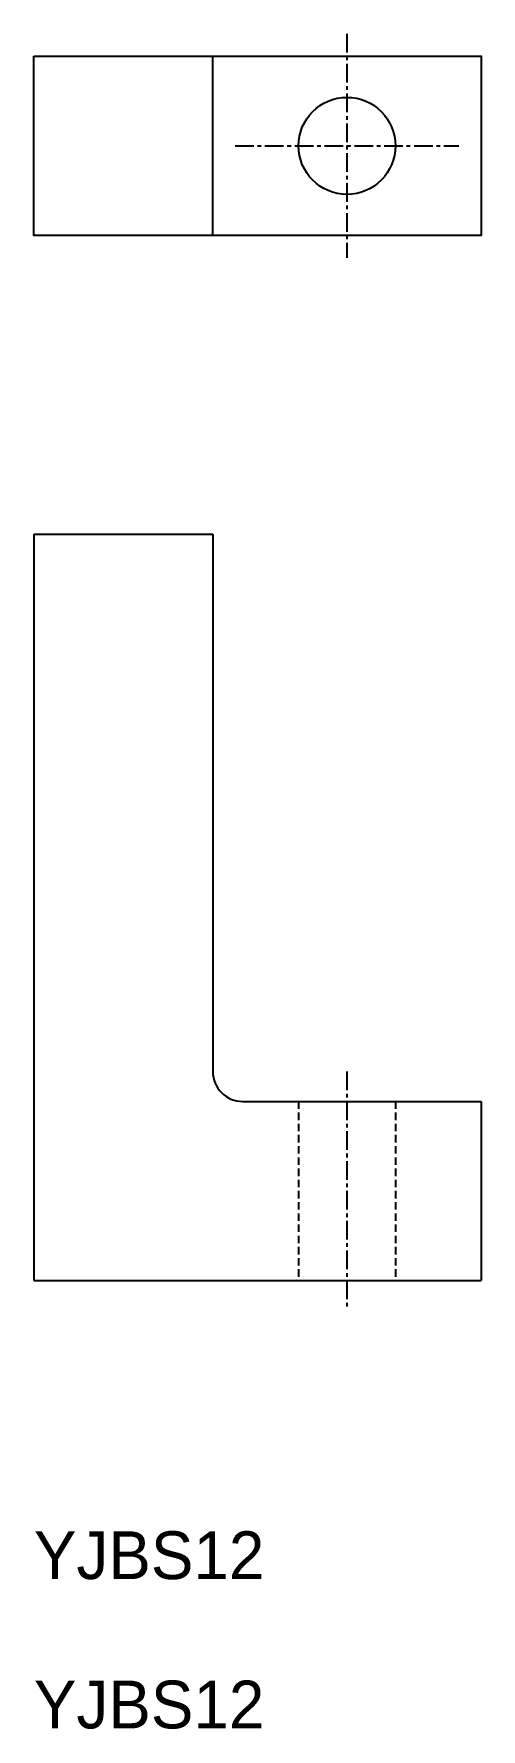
# Model space of a CAD drawing. Extents: x -5713 to -5683, y -380 to -266.
import ezdxf

# ---------------------------------------------------------------- set-up
doc = ezdxf.new("R2010")
doc.units = 0
doc.linetypes.add('CENTER', pattern=[2, 1.25, -0.25, 0.25, -0.25])
doc.linetypes.add('DASHED', pattern=[0.75, 0.5, -0.25])
doc.layers.get('0').update_dxf_attribs({"linetype": 'CONTINUOUS'})
doc.layers.add('CENTER', color=1, linetype='CENTER')

msp = doc.modelspace()

# ---------------------------------------------------------------- linework, layer by layer
at = {"color": 7, "linetype": 'CONTINUOUS'}
for p, q in [((-5700.52, -279.93), (-5700.52, -267.93)), ((-5712.52, -299.93), (-5700.52, -299.93)), ((-5712.52, -299.93), (-5712.52, -349.93)), ((-5700.52, -299.93), (-5700.52, -335.93)), ((-5698.52, -337.93), (-5682.52, -337.93)), ((-5682.52, -337.93), (-5682.52, -349.93)), ((-5712.52, -349.93), (-5682.52, -349.93))]:
    msp.add_line(p, q, dxfattribs=at)
at = {"color": 3, "linetype": 'DASHED'}
for p, q in [((-5694.77, -337.93), (-5694.77, -349.93)), ((-5688.27, -337.93), (-5688.27, -349.93))]:
    msp.add_line(p, q, dxfattribs=at)
at = {"color": 7, "linetype": 'CONTINUOUS'}
msp.add_lwpolyline([(-5712.52, -267.93), (-5682.52, -267.93), (-5682.52, -279.93), (-5712.52, -279.93)], close=True, dxfattribs=at)
msp.add_circle((-5691.52, -273.93), 3.25, dxfattribs=at)
msp.add_arc((-5698.52, -335.93), 2, 180, 270, dxfattribs=at)
at = {"layer": 'CENTER', "color": 1, "linetype": 'CENTER'}
for p, q in [((-5691.52, -266.43), (-5691.52, -281.43)), ((-5699.02, -273.93), (-5684.02, -273.93)), ((-5691.52, -335.93), (-5691.52, -351.93))]:
    msp.add_line(p, q, dxfattribs=at)

# ---------------------------------------------------------------- texts
at = {"color": 7, "linetype": 'CONTINUOUS'}
for p in [(-5712.52, -369.93), (-5712.52, -379.93)]:
    msp.add_text('YJBS12', height=3.2, dxfattribs=at).set_placement(p)

doc.saveas('drawing.dxf')
